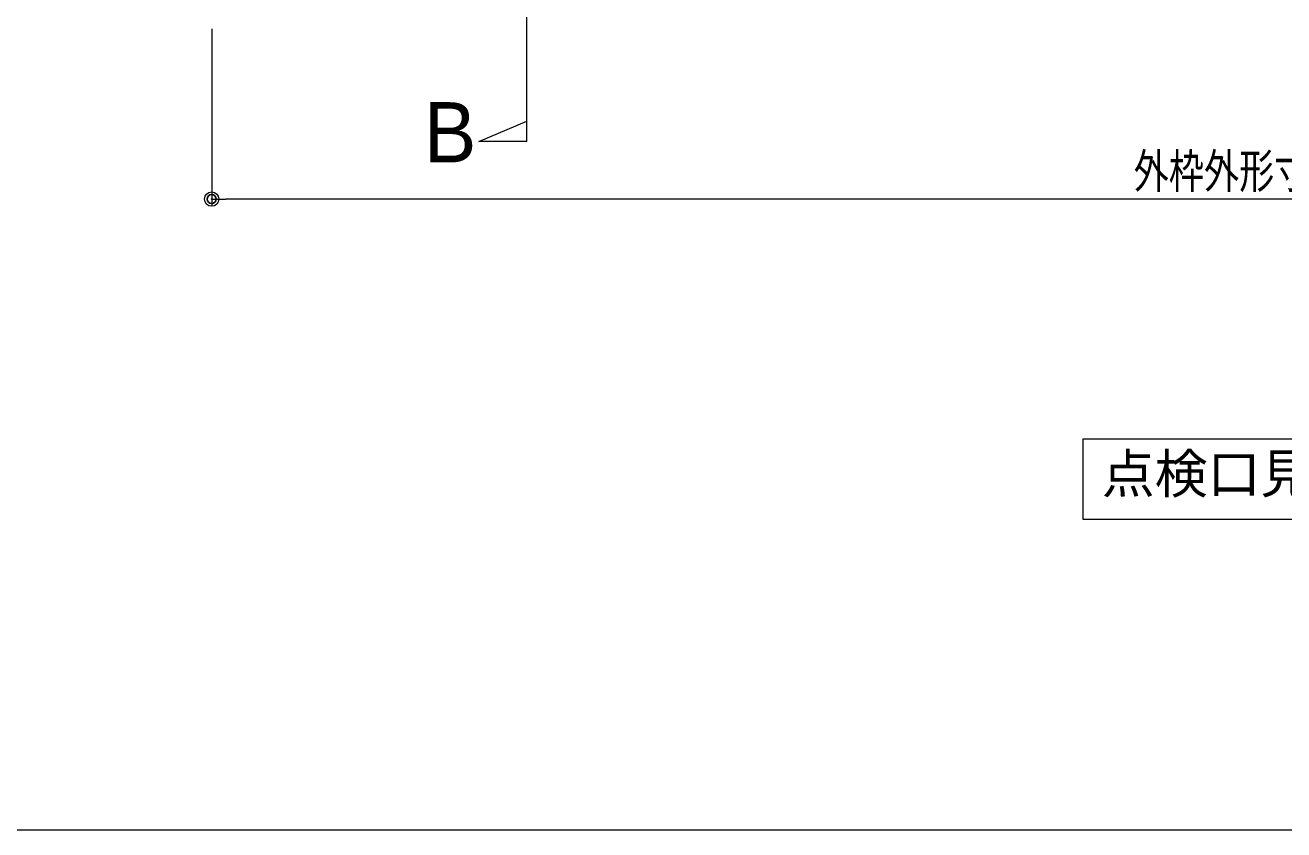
# Model space of a CAD drawing. Units: millimetres, scale not verified. Extents: x -1600 to 1600, y -1108 to 1108.
# Drawn here: x -414 to 290, y -1108 to -659 of the extents above; entities that cross this region are included whole.
import ezdxf
from ezdxf.enums import TextEntityAlignment as Align

# ---------------------------------------------------------------- set-up
doc = ezdxf.new("R2010")
doc.units = ezdxf.units.MM
doc.header["$LTSCALE"] = 10
doc.header["$PDMODE"] = 32
doc.header["$PDSIZE"] = 5
doc.linetypes.add('LONG_DOUBLE_CHAIN', pattern=[21.8, 18, -1, 0.6, -0.6, 0.6, -1])
doc.layers.add('0-0_moji', color=2, linetype='Continuous')
doc.layers.add('0-E_DEFPOINTS', color=7, linetype='Continuous')
for name, color, linetype, lineweight in [('0-1_zumenwaku', 6, 'Continuous', 9), ('0-5_0', 3, 'Continuous', 9), ('0-B_SUNPO', 1, 'Continuous', 9), ('1-4_1', 3, 'Continuous', 9), ('1-5_sunpou', 1, 'Continuous', 9)]:
    doc.layers.add(name, color=color, linetype=linetype, lineweight=lineweight)
doc.styles.add('ＭＳ ゴシック', font='')
doc.styles.add('ＭＳ Ｐゴシック', font='')
doc.styles.get('ＭＳ ゴシック').set_extended_font_data('MS Gothic')
doc.styles.get('ＭＳ Ｐゴシック').set_extended_font_data('MS PGothic')

# ---------------------------------------------------------------- blocks, each defined once
blk = doc.blocks.new('_ORIGIN')
at = {"layer": '0-5_0', "color": 1}
blk.add_line((0, 0), (-10, 0), dxfattribs=at)
blk.add_circle((0, 0), 5, dxfattribs=at)

msp = doc.modelspace()

# ---------------------------------------------------------------- linework, layer by layer
at = {"layer": '0-1_zumenwaku'}
msp.add_lwpolyline([(-1599.99, -1108.27), (1600.01, -1108.27), (1600.01, 1107.73), (-1599.99, 1107.73)], close=True, dxfattribs=at)
at = {"layer": '0-B_SUNPO'}
for p, q in [((-309.91, -660.69), (-309.91, -759.89)), ((882.09, -755.89), (-301.91, -755.89))]:
    msp.add_line(p, q, dxfattribs=at)
at = {"layer": '0-E_DEFPOINTS'}
msp.add_point((-309.91, -755.89), dxfattribs=at)
at = {"layer": '1-4_1'}
msp.add_lwpolyline([(177.3, -889.79), (402.87, -889.79), (402.87, -934.99), (177.3, -934.99)], close=True, dxfattribs=at)
at = {"layer": '1-5_sunpou', "color": 2}
msp.add_line((-160.46, -723.69), (-133.66, -712.38), dxfattribs=at)
at = {"layer": '1-5_sunpou', "color": 2, "linetype": 'LONG_DOUBLE_CHAIN'}
msp.add_line((-133.66, -723.69), (-160.46, -723.69), dxfattribs=at)
msp.add_lwpolyline([(-133.66, -723.69), (-133.66, 601.61), (-160.46, 601.61)], dxfattribs=at)

# ---------------------------------------------------------------- block references
at = {"layer": '0-B_SUNPO', "xscale": 0.8, "yscale": 0.8, "rotation": 180}
msp.add_blockref('_ORIGIN', (-309.91, -755.89), dxfattribs=at)

# ---------------------------------------------------------------- texts
at = {"layer": '0-0_moji', "style": 'ＭＳ Ｐゴシック'}
for s, height, p in [('B', 33.62, (-191.23, -745.44)), ('点検口見上げ図', 21.69, (187.79, -926.67))]:
    msp.add_text(s, height=height, dxfattribs=at).set_placement(p, align=Align.BOTTOM_LEFT)
at = {"layer": '0-B_SUNPO', "color": 2, "style": 'ＭＳ ゴシック', "width": 0.75}
msp.add_text('外枠外形寸法\u30001200', height=19.21, dxfattribs=at).set_placement((205.62, -755.59), align=Align.BOTTOM_LEFT)

doc.saveas('drawing.dxf')
